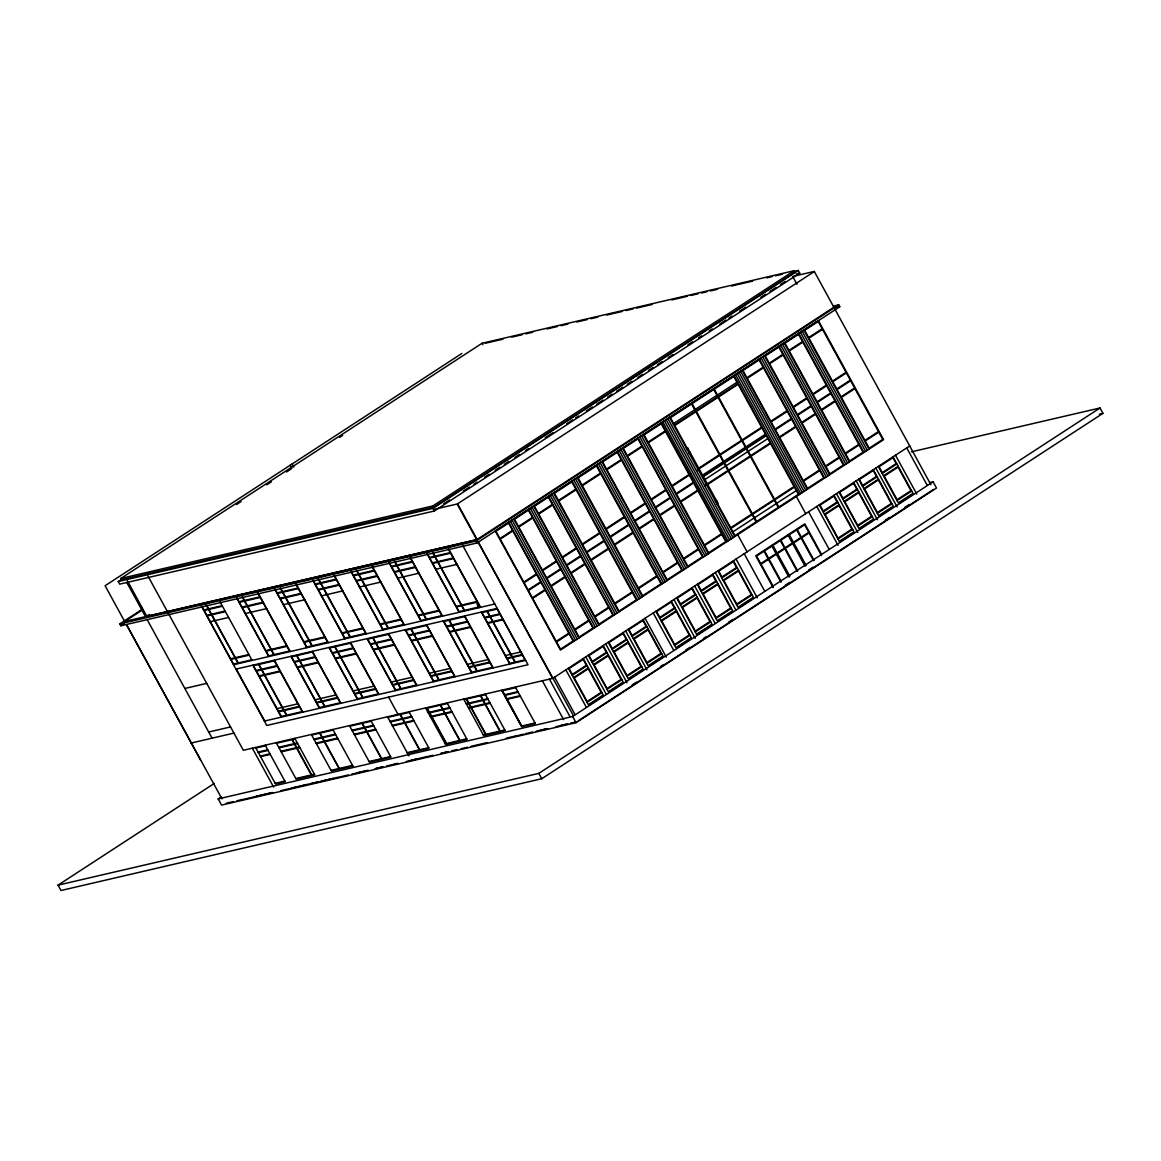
<?xml version="1.0" encoding="UTF-8"?>
<svg xmlns="http://www.w3.org/2000/svg" width="1161" height="1161" viewBox="0 0 1161 1161"><rect width="100%" height="100%" fill="white"/><g stroke="black" fill="none" stroke-linecap="round" stroke-linejoin="round"><path stroke-width="1.5" d="M461.846 353.466L105.1 585.739L124.662 621.469L142.861 609.627M120.817 578.468L482.062 343.264L794.197 270.702L794.98 272.124L433.721 507.328L121.6 579.89L120.817 578.468L432.937 505.906L794.197 270.702M791.265 272.138L798.304 270.498L799.74 273.125L434.403 510.985L119.699 584.143L118.262 581.53L122.819 578.57M236.51 504.542L241.053 501.581M266.827 484.805L271.369 481.844M286.535 471.976L291.077 469.015M339.592 437.421L342.626 435.448M833.438 306.069L838.735 304.835L839.78 306.751L476.895 543.014L120.86 625.779L119.83 623.878L141.076 610.033M120.86 625.779L123.908 623.805M146.257 616.447L149.29 614.474M118.262 581.53L432.966 508.358L798.304 270.498M443.589 503.874L449.655 499.912M463.326 491.03L469.392 487.069M473.949 484.108L476.982 482.134M484.572 477.186L489.129 474.225M495.196 470.263L499.752 467.302M504.309 464.342L508.866 461.367M514.933 457.419L519.489 454.459M525.556 450.497L528.603 448.523M545.293 437.653L552.883 432.705M566.553 423.809L572.62 419.861M575.653 417.887L578.7 415.899M586.29 410.965L592.357 407.018M596.914 404.043L602.98 400.095M607.537 397.12L612.094 394.16M616.651 391.199L622.717 387.237M627.274 384.276L631.831 381.316M637.897 377.354L642.454 374.393M648.52 370.446L653.077 367.471M657.634 364.51L662.191 361.55M668.257 357.588L672.814 354.627M687.994 344.744L692.551 341.769M698.617 337.822L701.665 335.848M709.255 330.9L712.288 328.926M719.878 323.992L725.944 320.03M728.992 318.056L732.025 316.082M739.615 311.133L745.681 307.186M760.861 297.303L765.418 294.328M769.975 291.367L776.041 287.42M780.598 284.445L785.155 281.484M833.903 307.244L476.982 539.56L124.822 621.425M119.83 623.878L475.85 541.113L838.735 304.835M673.09 423.823L737.496 381.896M686.543 448.378L687.53 447.725L717.875 503.134L716.874 503.787M686.891 449.017L687.878 448.364M687.036 449.278L688.038 448.639M687.196 449.583L688.197 448.93M688.328 449.176L687.327 449.829L688.342 449.205M688.923 452.746L689.924 452.093M689.257 453.341L690.258 452.688M689.445 453.704L690.447 453.051M911.574 451.803L1100.018 407.99L1102.95 413.345L541.752 778.726L60.982 890.502L58.05 885.146L214.277 783.428M698.748 468.202L719.385 454.764L695.86 411.792L674.73 425.55L687.544 448.944M761.543 427.321L742.068 439.99L718.543 397.018L738.106 384.291L794.066 486.503L774.518 499.245L750.978 456.273L770.454 443.589M699.067 468.797L719.718 455.359L723.68 462.6L703.044 476.039M761.877 427.916L742.401 440.585L746.363 447.841L765.839 435.157M690.04 475.023L691.375 474.152M696.498 470.829L698.211 469.697M702.55 475.154L765.346 434.258M703.363 476.634L724.014 463.195L727.976 470.437L707.325 483.89M766.173 435.752L746.697 448.436L750.659 455.678L770.135 442.994M704.945 479.522L767.755 438.64M929.569 482.657L933.096 481.83L936.492 488.026L576.059 722.693L221.577 805.11L218.181 798.913L221.214 796.939M698.225 489.971L699.561 489.1M704.669 485.777L706.396 484.645M707.659 484.485L728.295 471.032L751.82 514.004L730.69 527.762L717.266 503.235M715.408 501.117L716.41 500.464M715.51 501.305L716.511 500.652M715.873 501.973L716.845 501.262M716.018 502.205L717.005 501.567M716.758 503.569L717.759 502.916M732.402 532.159L796.809 490.232M553.057 678.184L909.803 445.911M572.242 675.267L587.103 665.587M592.168 662.292L607.043 652.613M612.108 649.318L626.969 639.638M632.034 636.344L646.909 626.664M659.738 618.305L675.165 608.248M680.433 604.823L695.874 594.78M701.128 591.355L716.569 581.298M721.837 577.873L737.264 567.816M823.149 511.899L837.836 502.35M842.828 499.085L857.515 489.536M862.507 486.285L877.194 476.721M882.186 473.47L896.858 463.907M573.519 677.632L588.395 667.952M593.46 664.643L608.32 654.964M613.385 651.669L628.261 641.989M633.325 638.695L648.186 629.015M661.015 620.656L676.457 610.613M681.725 607.188L697.166 597.131M702.42 593.706L717.861 583.649M723.114 580.224L738.556 570.182M824.441 514.25L839.127 504.701M844.12 501.45L858.792 491.887M863.799 488.636L878.471 479.072M883.477 475.821L898.15 466.272M587.06 702.347L601.92 692.667M606.985 689.358L621.861 679.678M626.925 676.384L641.786 666.704M646.851 663.41L661.726 653.73M674.556 645.371L689.997 635.328M695.25 631.903L710.692 621.846M715.96 618.421L731.386 608.364M736.654 604.939L752.096 594.896M837.981 538.98L852.653 529.416M857.66 526.165L872.332 516.601M877.339 513.351L892.011 503.801M897.003 500.536L911.69 490.987M589.062 705.032L603.139 695.86M609.003 692.058L623.08 682.886M628.928 679.069L643.005 669.912M648.868 666.095L662.946 656.923M676.573 648.056L691.201 638.535M697.268 634.574L711.896 625.053M717.977 621.091L732.591 611.571M738.672 607.624L753.3 598.104M839.983 541.665L853.872 532.609M859.648 528.85L873.551 519.809M879.327 516.035L893.23 506.994M899.006 503.235L912.909 494.18M218.181 798.913L572.663 716.497L933.096 481.83M632.15 684.961L636.373 682.204M660.536 666.487L663.352 664.643M685.643 650.131L690.026 647.272M703.421 638.55L706.338 636.649M728.498 622.223L732.896 619.364M785.315 585.231L789.756 582.329M808.622 570.051L813.063 567.163M885.335 520.113L889.5 517.4M905.014 507.299L909.179 504.585M578.265 720.778L933.488 489.492M58.05 885.146L538.82 773.371L1100.018 407.99M485.356 343.25L502.945 339.172M511.725 337.125L522.276 334.673M525.802 333.86L532.826 332.22M546.889 328.955L557.44 326.502M560.952 325.675L567.99 324.05M576.785 322.003L587.335 319.551M590.847 318.724L597.886 317.098M606.666 315.052L622.499 311.38M626.011 310.553L633.035 308.928M636.562 308.1L652.38 304.429M671.726 299.93L687.544 296.244M691.056 295.431L698.095 293.791M701.607 292.978L706.875 291.759M710.401 290.932L717.425 289.307M731.503 286.027L752.589 281.122M766.652 277.856L771.934 276.637M775.446 275.81L782.485 274.185M796.228 273.938L799.74 273.125M793.268 276.318L814.427 271.398M836.254 307.563L839.78 306.751M434.33 509.316L457.173 504.005L476.736 539.72L145.56 616.723L126.854 582.546M202.304 604.199L209.053 602.632M252.314 592.574L255.623 591.805M267.219 589.106L273.851 587.568M282.123 585.637L293.704 582.953M301.991 581.022L308.623 579.484M316.895 577.554L328.476 574.869M333.425 573.708L348.358 570.24M351.667 569.47L363.233 566.786M366.542 566.017L369.851 565.247M371.505 564.856L398.005 558.702M401.314 557.933L409.586 556.003M411.241 555.626L424.505 552.534M426.16 552.157L453.966 545.685M221.94 605.694L208.559 608.814L206.6 605.215M222.273 606.289L208.893 609.409L211.505 614.198L224.9 611.078M225.219 611.673L211.839 614.793L235.32 657.677L248.701 654.572M1099.423 414.172L1102.95 413.345M210.01 621.774L228.601 617.449M245.189 613.603L266.682 608.596M283.269 604.75L304.762 599.744M321.35 595.898L342.843 590.891M359.417 587.045L380.924 582.038M397.497 578.193L418.99 573.186M435.578 569.34L457.071 564.333M249.034 655.167L235.639 658.272L238.208 662.975L251.603 659.854M478.521 603.517L476.852 603.894L478.927 607.682M233.535 664.731L494.775 603.996M235.93 669.113L497.169 608.379M184.846 688.473L206.716 683.379M276.695 708.718L298.188 703.726M314.776 699.865L336.269 694.873M352.857 691.013L374.35 686.02M390.923 682.16L412.431 677.168M429.004 673.307L450.497 668.315M467.085 664.455L488.578 659.463M505.166 655.602L521.013 651.916M208.69 732.01L230.56 726.931M264.389 721.083L525.628 660.348M191.072 743.069L233.927 733.099M255.884 748.047L265.535 745.797M276.521 743.243L292.006 739.644L294.212 743.664L278.727 747.263M295.112 738.918L292.325 739.572L294.531 743.591L297.318 742.953M311.685 735.073L319.681 733.215L321.873 737.235L313.891 739.093M333.076 730.095L320.001 733.142L322.207 737.162L335.282 734.115M349.766 726.22L362.043 723.361L364.249 727.381L351.972 730.24M371.259 721.213L362.363 723.288L364.569 727.308L373.465 725.248M387.847 717.367L400.081 714.523L402.286 718.543L390.052 721.387M409.34 712.375L400.414 714.45L402.606 718.47L411.545 716.395M425.927 708.515L426.885 708.283L429.091 712.317L428.119 712.535M447.42 703.522L440.614 705.104L442.82 709.124L449.626 707.542M464.008 699.662L466.301 699.125L468.507 703.145L466.2 703.682M485.501 694.67L480.814 695.758L483.02 699.778L487.693 698.69M502.074 690.81L504.353 694.815M515.673 687.646L502.466 690.722L504.672 694.742L517.879 691.666M258.09 752.067L267.727 749.817M258.41 752.662L268.06 750.412M279.046 747.858L294.531 744.259L296.403 747.669L280.918 751.269M297.637 743.548L294.85 744.186L296.723 747.597L299.494 746.944M314.225 739.688L322.207 737.83L324.064 741.24L316.082 743.084M335.602 734.71L322.526 737.757L324.383 741.153L337.474 738.12M352.291 730.835L364.569 727.976L366.441 731.386L354.163 734.231M373.798 725.843L364.888 727.903L366.76 731.314L375.656 729.239M390.372 721.982L402.62 719.138L404.478 722.534L392.244 725.378M411.865 716.99L402.94 719.065L404.797 722.461L413.737 720.386M428.453 713.13L429.425 712.912L431.282 716.308L430.31 716.526M449.946 708.137L443.139 709.719L444.997 713.115L451.818 711.533M466.533 704.277L468.826 703.74L470.698 707.151L468.391 707.688M488.026 699.285L483.339 700.373L485.211 703.769L489.884 702.681M504.6 695.424L506.53 698.806M518.198 692.261L504.991 695.337L506.864 698.733L520.07 695.671M260.282 756.058L269.918 753.823M260.601 756.653L270.252 754.418M281.238 751.864L296.723 748.264L311.337 774.953L295.852 778.552M299.828 747.539L297.042 748.192L311.656 774.866L314.442 774.227M316.402 743.679L324.398 741.835L338.997 768.509L331.016 770.367M337.793 738.715L324.717 741.748L339.331 768.437L352.407 765.404M354.482 734.84L366.76 731.981L381.374 758.67L369.096 761.514M375.975 729.834L367.079 731.909L381.693 758.583L390.589 756.522M392.563 725.988L404.797 723.129L419.411 749.817L407.177 752.662M414.056 720.981L405.131 723.056L419.731 749.745L428.67 747.669M430.644 717.135L431.602 716.903L446.216 743.591L445.243 743.809M452.137 712.128L445.331 713.71L459.945 740.399L466.751 738.817M468.725 708.283L471.018 707.746L485.632 734.42L483.324 734.957M490.218 703.276L485.53 704.364L500.144 731.053L504.817 729.964M506.791 699.43L521.405 726.104M520.389 696.266L507.183 699.328L521.797 726.017L535.003 722.94M275.215 783.341L284.851 781.106M311.656 775.548L296.171 779.147L276.187 742.648M311.975 775.461L314.762 774.822L294.778 738.323M339.331 769.104L331.349 770.962L311.366 734.478M339.651 769.032L352.726 765.999M381.693 759.265L369.416 762.109L349.446 725.625M382.013 759.178L390.923 757.117L370.939 720.618M407.496 753.257L419.745 750.412M420.064 750.34L428.99 748.264L409.02 711.766M446.535 744.186L445.577 744.404L425.594 707.92M446.869 744.114L459.945 741.066M460.264 740.994L467.07 739.412L447.101 702.913M485.951 735.015L483.658 735.552L463.674 699.067M486.27 734.942L500.144 731.72M500.464 731.648L505.151 730.559L485.167 694.06M521.724 726.699L501.755 690.215M522.116 726.612L535.323 723.55L515.353 687.051M226.337 803.223L233.376 801.598M236.902 800.771L242.185 799.537M256.276 796.272L272.124 792.586M291.484 788.087L307.331 784.401M310.858 783.573L317.896 781.948M321.423 781.121L337.27 777.435M356.63 772.936L367.195 770.483M376.004 768.437L383.043 766.797L374.945 768.785M386.569 765.97L397.135 763.517M411.226 760.252L427.074 756.566M441.151 753.286L448.204 751.646M451.716 750.833L456.999 749.6M471.09 746.32L486.938 742.648M506.312 738.135L516.877 735.682M525.672 733.636L532.725 731.996M536.237 731.183L546.802 728.731M560.894 725.451L567.932 723.811M571.459 722.998L576.741 721.765M241.604 799.784L272.733 792.557M281.006 790.626L289.045 788.754M290.613 788.392L298.464 786.563M300.031 786.2L318.622 781.875M320.291 781.498L333.555 778.407M336.864 777.638L348.431 774.953M351.739 774.184L368.313 770.323M394.784 764.17L398.092 763.401M406.394 761.471L417.975 758.786M426.247 756.856L432.864 755.318M441.151 753.387L447.783 751.849M461.019 748.772L467.636 747.234M515.644 736.074L523.93 734.144M540.881 730.211L547.629 728.644M556.075 726.67L566.191 724.319M570.443 723.332L573.273 722.679M930.89 484.732L814.34 271.529L457.594 503.801L477.142 539.517M906.741 447.899L927.175 485.225M895.494 455.228L916.784 494.107M892.998 456.853L912.981 493.338L898.295 502.887L878.326 466.403M792.745 276.536L796.997 284.314M803.818 330.058L869.023 449.147M802.106 331.175L867.311 450.265M875.815 468.028L897.105 506.922M800.393 332.293L865.598 451.382M798.71 333.381L863.915 452.471M873.319 469.668L893.302 506.152L878.616 515.702L858.647 479.217M784.139 342.872L849.344 461.962M782.427 343.99L847.632 463.079M856.15 480.843L877.426 519.736M780.729 345.107L845.919 464.197M779.031 346.196L844.236 465.285M853.64 482.468L873.623 518.967L858.937 528.516L838.968 492.032M764.475 355.687L829.665 474.776M762.762 356.804L827.953 475.894M836.471 493.657L857.761 532.536M761.05 357.907L826.24 476.997M759.352 359.01L824.557 478.1M833.961 495.283L853.945 531.767L839.272 541.331L819.289 504.846M742.184 370.199L807.374 489.289M816.793 506.472L838.082 545.351M740.602 371.23L805.792 490.319M738.889 372.347L804.08 491.422M737.177 373.45L802.367 492.54M735.479 374.553L800.684 493.643M733.999 375.525L799.203 494.601M808.607 511.798L829.041 549.124M796.33 496.473L805.734 513.67M821.306 553.986L804.805 523.843L755.738 555.8L773.11 587.524M821.48 555.553L809.086 532.928L801.685 537.761L814.064 560.371M813.556 560.705L801.163 538.08L793.761 542.913L806.14 565.538M788.45 534.495L804.965 564.638M805.124 566.191L792.731 543.58L785.329 548.398L797.709 571.023M797.201 571.357L784.807 548.732L777.406 553.565L789.785 576.175M772.094 545.148L789.465 576.872M788.769 576.843L776.375 554.232L768.974 559.051L781.353 581.676M780.845 582.009L768.451 559.384L761.05 564.202L773.429 586.827M737.699 534.655L747.103 551.838M716.352 501.581L716.918 502.611M669.607 417.452L734.797 536.542M744.216 553.724L764.649 591.051M667.88 418.57L733.084 537.659M666.167 419.687L731.372 538.777M664.455 420.804L729.659 539.894M662.771 421.893L727.976 540.982M661.422 422.778L726.626 541.868M736.03 559.051L757.32 597.93M733.404 560.763L753.387 597.247L737.946 607.305L717.962 570.806M643.209 434.635L708.413 553.724M641.496 435.752L706.701 554.842M715.336 572.518L735.769 609.859M639.784 436.87L704.988 555.959M638.1 437.958L703.29 557.048M712.709 574.231L732.678 610.73L717.237 620.772L697.268 584.288M622.514 448.117L687.704 567.207M620.801 449.22L685.991 568.309M694.641 586L715.074 623.326M619.089 450.337L684.279 569.427M617.391 451.44L682.595 570.53M692 587.713L711.983 624.197L696.542 634.254L676.573 597.77M601.804 461.585L667.009 580.674M600.092 462.702L665.297 581.792M673.931 599.482L695.221 638.361M598.379 463.82L663.584 582.909M596.696 464.922L661.901 583.998M671.305 601.195L691.288 637.679L675.847 647.736L655.863 611.237M653.237 612.95L673.67 650.276M577.148 477.635L642.352 596.725M575.435 478.753L640.64 597.842M573.737 479.87L638.927 598.96M572.039 480.973L637.244 600.063M645.052 618.276L666.341 657.17M643.034 619.597L663.018 656.081L648.143 665.761L628.174 629.277M482.062 343.264L482.845 344.701M553.608 492.975L618.798 612.065M551.896 494.093L617.086 613.168M625.634 630.931L646.924 669.81M550.183 495.196L615.388 614.285M548.5 496.298L613.69 615.388M623.109 632.571L643.078 669.055L628.217 678.735L608.233 642.251M533.668 505.949L598.873 625.039M531.956 507.067L597.16 626.156M605.708 643.905L626.998 682.784M530.243 508.184L595.448 627.274M528.56 509.273L593.764 628.362M603.169 645.545L623.152 682.044L608.277 691.724L588.308 655.225M513.742 518.923L578.933 638.013M512.03 520.041L577.22 639.13M585.768 656.879L606.202 694.205M510.318 521.158L575.508 640.248M508.634 522.261L573.824 641.336M583.243 658.534L603.212 695.018L588.351 704.698L568.368 668.214M565.842 669.853L586.276 707.18M554.595 677.182L575.029 714.508M477.853 541.142L573.273 715.423M477.592 541.302L552.636 678.387L243.346 750.296L147.868 575.9M572.663 716.497L576.059 722.693M475.85 541.113L476.895 543.014M549.429 679.127L569.862 716.453M542.361 680.767L563.636 719.66M462.717 545.438L528.023 664.731L266.783 725.465L201.477 606.173M432.937 505.906L433.721 507.328M432.966 508.358L434.403 510.985M448.523 548.732L480.581 607.29M448.32 549.022L450.294 552.607L434.882 556.192L432.908 552.607M481.322 612.065L509.781 664.034M432.589 552.68L434.562 556.264L429.439 557.454L427.466 553.87M464.734 615.91L493.193 667.894M427.03 553.739L459.088 612.297M538.82 773.371L541.752 778.726M410.457 557.585L442.515 616.143M410.239 557.875L412.213 561.46L396.801 565.044L394.842 561.46M443.241 620.917L471.7 672.887M394.508 561.532L396.481 565.117L391.359 566.307L389.385 562.722M426.653 624.763L455.112 676.747M388.95 562.592L421.008 621.15M372.376 566.437L404.434 624.995M372.173 566.728L374.132 570.312L358.72 573.897L356.761 570.312M405.16 629.77L433.619 681.739M356.442 570.385L358.401 573.969L353.278 575.159L351.319 571.575M388.587 633.616L417.046 685.6M292.166 463.95L293.864 467.056M350.883 571.444L382.941 630.002M290.119 465.285L291.817 468.391M334.295 575.29L366.354 633.848M334.092 575.58L336.051 579.165L320.639 582.749L318.68 579.165M367.079 638.623L395.538 690.592M388.587 697.151L397.991 714.334M318.361 579.237L320.32 582.822L315.197 584.012L313.238 580.427M350.506 642.468L378.965 694.452M312.802 580.297L344.861 638.855M387.527 716.772L408.919 755.84M296.215 584.143L328.273 642.701M296.011 584.433L297.985 588.017L282.573 591.602L280.599 588.017M329.013 647.475L357.472 699.444M280.28 588.09L282.254 591.675L277.131 592.865L275.157 589.28M312.425 651.321L340.884 703.305M274.722 589.149L306.78 647.707M258.148 592.995L290.206 651.553M332.859 729.471L353.292 766.811M257.931 593.286L259.904 596.87L244.492 600.455L242.518 596.87M290.932 656.328L319.391 708.297M242.199 596.943L244.173 600.527L239.05 601.717L237.076 598.133M274.344 660.174L302.803 712.157M236.641 598.002L268.699 656.56M220.068 601.848L252.126 660.406M252.851 665.18L281.31 717.15M206.324 605.287L208.283 608.872L203.828 609.902L201.869 606.318M236.278 669.026L264.723 721.01M265.201 745.202L285.185 781.701L275.534 783.936L255.565 747.452M252.343 748.192L273.633 787.085M127.289 580.689L146.852 616.418M127.55 582.271L135.198 596.261M136.896 599.366L144.544 613.342M147.273 619.829L212.071 738.193M126.549 624.603L221.969 798.884M126.389 624.618L200.577 760.121M818.389 320.581L495.254 530.969L560.444 650.058L883.594 439.671L818.389 320.581M508.562 523.103L495.965 531.303L499.941 538.544L512.523 530.359L508.562 523.103M528.444 510.158L514.512 519.243L518.474 526.484L532.42 517.4L528.444 510.158M548.384 497.184L534.437 506.254L538.399 513.496L552.346 504.425L548.384 497.184M571.822 481.917L554.479 493.207L558.441 500.449L575.783 489.158L571.822 481.917M596.449 465.895L578.062 477.853L582.024 485.109L600.411 473.137L596.449 465.895M617.26 452.34L602.603 461.889L606.564 469.131L621.222 459.582L617.26 452.34M637.955 438.858L623.297 448.407L627.259 455.649L641.931 446.1L637.955 438.858M661.219 423.721L644.079 434.882L648.041 442.123L665.18 430.963L661.219 423.721M691.579 403.955L670.434 417.713L674.41 424.955L695.541 411.197L691.579 403.955M713.739 389.515L692.087 403.622L696.049 410.863L717.716 396.757L713.739 389.515M733.825 376.454L714.262 389.182L718.224 396.423L737.786 383.696L733.825 376.454M759.178 359.939L742.967 370.49L746.929 377.746L763.14 367.181L759.178 359.939M778.857 347.124L765.302 355.948L769.279 363.19L782.819 354.366L778.857 347.124M798.521 334.31L784.981 343.134L788.943 350.375L802.498 341.566L798.521 334.31M818.2 321.51L804.66 330.319L808.622 337.561L822.177 328.752L818.2 321.51M512.857 530.954L500.26 539.139L523.785 582.111L536.382 573.926L512.857 530.954M532.739 517.995L518.793 527.079L542.318 570.051L556.264 560.966L532.739 517.995M552.68 505.02L538.733 514.105L562.258 557.077L576.204 547.992L552.68 505.02M576.117 489.753L558.775 501.044L582.3 544.016L599.642 532.725L576.117 489.753M600.73 473.732L582.358 485.704L605.882 528.676L624.255 516.703L600.73 473.732M621.556 460.177L606.884 469.726L630.408 512.698L645.081 503.148L621.556 460.177M642.251 446.695L627.593 456.244L651.118 499.215L665.775 489.666L642.251 446.695M665.5 431.558L648.36 442.718L671.885 485.69L689.024 474.53L665.5 431.558M718.035 397.352L696.382 411.458L719.907 454.43L741.56 440.324L718.035 397.352M763.459 367.776L747.249 378.341L770.773 421.312L786.984 410.747L763.459 367.776M783.138 354.961L769.598 363.785L793.123 406.756L806.663 397.933L783.138 354.961M802.817 342.161L789.277 350.97L812.802 393.942L826.342 385.133L802.817 342.161M822.496 329.347L808.956 338.156L832.481 381.127L846.021 372.318L822.496 329.347M536.701 574.521L524.119 582.706L528.081 589.962L540.663 581.763L536.701 574.521M556.598 561.561L542.651 570.646L546.613 577.888L560.56 568.803L556.598 561.561M576.524 548.587L562.577 557.672L566.553 564.914L580.485 555.829L576.524 548.587M599.961 533.32L582.619 544.611L586.595 551.867L603.938 540.576L599.961 533.32M624.589 517.298L606.202 529.271L610.164 536.513L628.551 524.54L624.589 517.298M645.4 503.743L630.742 513.293L634.704 520.534L649.376 510.985L645.4 503.743M666.109 490.261L651.437 499.81L655.414 507.052L670.071 497.503L666.109 490.261M689.358 475.125L672.219 486.285L676.181 493.527L693.32 482.366L689.358 475.125M741.894 440.919L720.226 455.025L724.188 462.267L745.855 448.161L741.894 440.919M787.318 411.342L771.107 421.907L775.069 429.149L791.28 418.584L787.318 411.342M806.997 398.528L793.456 407.351L797.418 414.593L810.958 405.784L806.997 398.528M826.676 385.728L813.121 394.537L817.097 401.779L830.637 392.969L826.676 385.728M846.354 372.913L832.8 381.722L836.776 388.979L850.316 380.155L846.354 372.913M540.997 582.358L528.4 590.557L532.377 597.799L544.959 589.599L540.997 582.358M560.879 569.398L546.947 578.483L550.909 585.725L564.856 576.654L560.879 569.398M580.819 556.424L566.873 565.509L570.835 572.75L584.781 563.665L580.819 556.424M604.257 541.171L586.915 552.462L590.876 559.704L608.219 548.413L604.257 541.171M628.885 525.135L610.497 537.108L614.459 544.349L632.847 532.377L628.885 525.135M649.696 511.58L635.038 521.129L639 528.371L653.658 518.822L649.696 511.58M670.39 498.098L655.733 507.647L659.695 514.904L674.367 505.354L670.39 498.098M693.654 482.961L676.515 494.122L680.477 501.363L697.616 490.203L693.654 482.961M746.189 448.756L724.522 462.862L728.484 470.118L750.151 456.012L746.189 448.756M791.613 419.179L775.403 429.744L779.365 436.986L795.575 426.435L791.613 419.179M811.292 406.379L797.738 415.188L801.714 422.444L815.254 413.621L811.292 406.379M830.971 393.564L817.417 402.388L821.393 409.63L834.933 400.806L830.971 393.564M850.636 380.75L837.096 389.574L841.057 396.815L854.612 387.992L850.636 380.75M545.293 590.194L532.696 598.394L556.221 641.365L568.817 633.166L545.293 590.194M565.175 577.249L551.228 586.32L574.768 629.291L588.7 620.221L565.175 577.249M585.115 564.261L571.168 573.345L594.693 616.317L608.64 607.232L585.115 564.261M608.553 549.008L591.21 560.299L614.735 603.27L632.077 591.979L608.553 549.008M633.166 532.972L614.793 544.944L638.318 587.916L656.705 575.943L633.166 532.972M653.991 519.417L639.319 528.966L662.844 571.938L677.516 562.388L653.991 519.417M674.686 505.949L660.029 515.499L683.553 558.47L698.211 548.921L674.686 505.949M697.935 490.813L680.796 501.958L704.335 544.93L721.46 533.784L697.935 490.813M750.47 456.607L728.818 470.713L752.343 513.684L773.995 499.578L750.47 456.607M795.895 427.03L779.684 437.581L803.209 480.552L819.434 470.002L795.895 427.03M815.573 414.216L802.033 423.039L825.558 466.011L839.098 457.187L815.573 414.216M835.252 401.401L821.712 410.225L845.237 453.196L858.777 444.373L835.252 401.401M854.931 388.587L841.391 397.41L864.916 440.382L878.456 431.558L854.931 388.587M569.137 633.761L556.554 641.96L560.516 649.202L573.099 641.003L569.137 633.761M589.033 620.816L575.087 629.886L579.049 637.128L592.995 628.057L589.033 620.816M608.959 607.827L595.012 616.912L598.989 624.154L612.935 615.083L608.959 607.827M632.397 592.574L615.054 603.865L619.031 611.107L636.373 599.816L632.397 592.574M657.024 576.538L638.637 588.511L642.613 595.753L660.986 583.78L657.024 576.538M677.835 562.983L663.178 572.533L667.14 579.774L681.812 570.24L677.835 562.983M698.545 549.516L683.873 559.065L687.849 566.307L702.507 556.758L698.545 549.516M721.794 534.379L704.654 545.525L708.616 552.781L725.756 541.621L721.794 534.379M752.154 514.599L731.024 528.357L734.986 535.613L756.116 521.855L752.154 514.599M774.329 500.173L752.662 514.279L756.624 521.521L778.291 507.415L774.329 500.173M794.4 487.098L774.837 499.84L778.799 507.081L798.362 494.339L794.4 487.098M819.753 470.597L803.543 481.147L807.505 488.389L823.715 477.839L819.753 470.597M839.432 457.782L825.892 466.606L829.854 473.848L843.394 465.024L839.432 457.782M859.111 444.968L845.571 453.791L849.533 461.033L863.073 452.209L859.111 444.968M878.79 432.153L865.235 440.977L869.212 448.219L882.752 439.409L878.79 432.153M583.17 659.375L569.093 668.547L572.315 674.425L586.392 665.253L583.17 659.375M603.096 646.401L589.019 655.559L592.241 661.451L606.318 652.279L603.096 646.401M623.036 633.413L608.959 642.584L612.181 648.477L626.258 639.305L623.036 633.413M642.962 620.438L628.885 629.61L632.106 635.488L646.184 626.33L642.962 620.438M671.218 602.051L656.604 611.571L659.825 617.449L674.439 607.929L671.218 602.051M691.912 588.569L677.298 598.089L680.52 603.967L695.134 594.447L691.912 588.569M712.622 575.087L697.993 584.607L701.215 590.499L715.844 580.979L712.622 575.087M733.317 561.619L718.703 571.139L721.924 577.017L736.538 567.497L733.317 561.619M833.903 496.124L820 505.18L823.222 511.058L837.125 502.016L833.903 496.124M853.582 483.31L839.679 492.366L842.901 498.243L856.803 489.202L853.582 483.31M873.261 470.51L859.358 479.551L862.579 485.443L876.482 476.387L873.261 470.51M892.925 457.695L879.037 466.737L882.258 472.629L896.147 463.573L892.925 457.695M763.996 551.228L756.58 556.061L760.716 563.607L768.132 558.789L763.996 551.228M771.92 546.076L764.504 550.894L768.64 558.456L776.056 553.637L771.92 546.076M780.352 540.576L772.936 545.409L777.072 552.97L784.488 548.137L780.352 540.576M788.275 535.424L780.86 540.242L784.996 547.803L792.412 542.985L788.275 535.424M796.707 529.938L789.291 534.757L793.427 542.318L800.843 537.485L796.707 529.938M804.631 524.772L797.215 529.605L801.351 537.166L808.767 532.333L804.631 524.772M588.322 668.794L574.245 677.951L587.132 701.491L601.209 692.333L588.322 668.794M608.248 655.82L594.171 664.977L607.058 688.517L621.135 679.359L608.248 655.82M628.188 642.831L614.111 652.003L626.998 675.542L641.075 666.37L628.188 642.831M648.114 629.857L634.037 639.029L646.924 662.568L661.001 653.396L648.114 629.857M676.37 611.455L661.755 620.975L674.643 644.515L689.257 634.994L676.37 611.455M697.079 597.988L682.45 607.508L695.337 631.047L709.966 621.527L697.079 597.988M717.774 584.505L703.145 594.026L716.047 617.565L730.661 608.045L717.774 584.505M738.469 571.023L723.854 580.544L736.742 604.083L751.356 594.577L738.469 571.023M839.055 505.543L825.152 514.599L838.039 538.138L851.942 529.082L839.055 505.543M858.734 492.728L844.831 501.784L857.718 525.323L871.621 516.268L858.734 492.728M878.413 479.914L864.51 488.97L877.397 512.509L891.3 503.468L878.413 479.914M898.092 467.114L884.189 476.155L897.076 499.694L910.979 490.653L898.092 467.114M208.603 609.467L204.162 610.497L206.789 615.286L211.229 614.256L208.603 609.467M244.492 601.122L239.369 602.312L241.996 607.101L247.119 605.911L244.492 601.122M260.224 597.465L244.811 601.05L247.438 605.839L262.85 602.254L260.224 597.465M282.573 592.27L277.45 593.46L280.077 598.249L285.2 597.059L282.573 592.27M298.304 588.612L282.892 592.197L285.519 596.986L300.931 593.402L298.304 588.612M320.654 583.417L315.531 584.607L318.143 589.396L323.266 588.206L320.654 583.417M336.385 579.76L320.973 583.344L323.6 588.134L338.997 584.549L336.385 579.76M358.734 574.564L353.612 575.754L356.224 580.544L361.347 579.354L358.734 574.564M374.466 570.907L359.054 574.492L361.666 579.281L377.078 575.696L374.466 570.907M396.801 565.712L391.678 566.902L394.305 571.691L399.428 570.501L396.801 565.712M412.532 562.055L397.12 565.639L399.747 570.428L415.159 566.844L412.532 562.055M434.882 556.859L429.759 558.049L432.385 562.838L437.508 561.648L434.882 556.859M450.613 553.202L435.201 556.787L437.828 561.576L453.24 557.991L450.613 553.202M211.549 614.851L207.108 615.881L230.589 658.78L235.044 657.75L211.549 614.851M247.438 606.506L242.315 607.696L265.811 650.595L270.934 649.405L247.438 606.506M263.17 602.849L247.757 606.434L271.253 649.333L286.665 645.748L263.17 602.849M285.519 597.654L280.396 598.844L303.877 641.743L309 640.553L285.519 597.654M301.25 593.997L285.838 597.581L309.319 640.48L324.732 636.896L301.25 593.997M323.6 588.801L318.477 589.991L341.958 632.89L347.081 631.7L323.6 588.801M339.331 585.144L323.919 588.729L347.4 631.628L362.812 628.043L339.331 585.144M361.681 579.949L356.558 581.139L380.039 624.038L385.162 622.847L361.681 579.949M377.412 576.291L362 579.876L385.481 622.775L400.893 619.19L377.412 576.291M399.747 571.096L394.624 572.286L418.12 615.185L423.243 613.995L399.747 571.096M415.478 567.439L400.081 571.023L423.562 613.922L438.974 610.338L415.478 567.439M437.828 562.243L432.705 563.433L456.186 606.332L461.309 605.142L437.828 562.243M453.559 558.586L438.147 562.171L461.643 605.07L477.04 601.485L453.559 558.586M235.364 658.345L230.923 659.375L233.492 664.063L237.932 663.033L235.364 658.345M271.253 650L266.13 651.19L268.699 655.878L273.822 654.688L271.253 650M286.985 646.343L271.572 649.928L274.141 654.615L289.553 651.031L286.985 646.343M309.334 641.148L304.211 642.338L306.78 647.025L311.903 645.835L309.334 641.148M325.065 637.491L309.653 641.075L312.222 645.763L327.634 642.178L325.065 637.491M347.415 632.295L342.292 633.485L344.861 638.173L349.983 636.983L347.415 632.295M363.146 628.638L347.734 632.223L350.303 636.91L365.715 633.325L363.146 628.638M385.481 623.442L380.358 624.633L382.927 629.32L388.05 628.13L385.481 623.442M401.213 619.785L385.8 623.37L388.369 628.057L403.781 624.473L401.213 619.785M423.562 614.59L418.439 615.78L421.008 620.467L426.131 619.277L423.562 614.59M439.293 610.933L423.881 614.517L426.45 619.205L441.862 615.62L439.293 610.933M461.643 605.737L456.52 606.927L459.088 611.615L464.211 610.425L461.643 605.737M477.374 602.08L461.962 605.665L464.531 610.352L479.943 606.768L477.374 602.08M258.627 664.498L253.504 665.688L256.117 670.477L261.24 669.287L258.627 664.498M274.359 660.841L258.947 664.426L261.559 669.215L276.971 665.63L274.359 660.841M296.694 655.646L291.571 656.836L294.197 661.625L299.32 660.435L296.694 655.646M312.425 651.989L297.027 655.573L299.64 660.362L315.052 656.778L312.425 651.989M334.774 646.793L329.651 647.983L332.278 652.772L337.401 651.582L334.774 646.793M350.506 643.136L335.094 646.721L337.72 651.51L353.133 647.925L350.506 643.136M372.855 637.94L367.732 639.13L370.359 643.92L375.482 642.73L372.855 637.94M388.587 634.283L373.174 637.868L375.801 642.657L391.213 639.072L388.587 634.283M410.936 629.088L405.813 630.292L408.425 635.067L413.548 633.877L410.936 629.088M426.667 625.431L411.255 629.015L413.867 633.804L429.28 630.22L426.667 625.431M449.002 620.235L443.894 621.44L446.506 626.214L451.629 625.024L449.002 620.235M464.734 616.578L449.336 620.163L451.948 624.952L467.361 621.367L464.734 616.578M487.083 611.383L481.96 612.587L484.587 617.362L489.71 616.172L487.083 611.383M497.184 609.046L487.402 611.31L490.029 616.099L499.796 613.835L497.184 609.046M261.573 669.882L256.45 671.073L259.063 675.862L264.186 674.672L261.573 669.882M277.305 666.225L261.893 669.81L264.505 674.599L279.917 671.014L277.305 666.225M299.64 661.03L294.531 662.22L297.143 667.009L302.266 665.819L299.64 661.03M315.371 657.373L299.973 660.957L302.586 665.746L317.998 662.162L315.371 657.373M337.72 652.177L332.597 653.367L335.224 658.156L340.347 656.966L337.72 652.177M353.452 648.52L338.04 652.105L340.666 656.894L356.079 653.309L353.452 648.52M375.801 643.325L370.678 644.515L373.305 649.304L378.428 648.114L375.801 643.325M391.533 639.667L376.12 643.252L378.747 648.041L394.16 644.457L391.533 639.667M413.882 634.472L408.759 635.662L411.371 640.451L416.494 639.261L413.882 634.472M429.614 630.815L414.201 634.399L416.814 639.189L432.226 635.604L429.614 630.815M451.948 625.619L446.84 626.809L449.452 631.599L454.575 630.408L451.948 625.619M467.694 621.962L452.282 625.547L454.894 630.336L470.307 626.751L467.694 621.962M490.029 616.767L484.906 617.957L487.533 622.746L492.656 621.556L490.029 616.767M500.13 614.43L490.348 616.694L492.975 621.483L502.742 619.219L500.13 614.43M264.519 675.267L259.396 676.457L278.408 711.2L283.531 710.01L264.519 675.267M280.251 671.609L264.839 675.194L283.85 709.937L299.262 706.352L280.251 671.609M302.586 666.414L297.477 667.604L316.489 702.347L321.612 701.157L302.586 666.414M318.332 662.757L302.919 666.341L321.931 701.084L337.343 697.5L318.332 662.757M340.666 657.561L335.544 658.751L354.569 693.494L359.692 692.304L340.666 657.561M356.398 653.904L340.986 657.489L360.012 692.232L375.424 688.647L356.398 653.904M378.747 648.709L373.624 649.899L392.636 684.642L397.759 683.452L378.747 648.709M394.479 645.052L379.066 648.636L398.092 683.379L413.49 679.795L394.479 645.052M416.828 639.856L411.705 641.046L430.716 675.789L435.839 674.599L416.828 639.856M432.56 636.199L417.147 639.784L436.159 674.526L451.571 670.942L432.56 636.199M454.909 631.004L449.786 632.194L468.797 666.936L473.92 665.746L454.909 631.004M470.64 627.346L455.228 630.931L474.239 665.674L489.652 662.089L470.64 627.346M492.975 622.151L487.852 623.341L506.878 658.084L512.001 656.894L492.975 622.151M503.076 619.814L493.294 622.078L512.32 656.821L522.087 654.543L503.076 619.814M283.864 710.605L278.742 711.795L281.31 716.482L286.433 715.292L283.864 710.605M299.596 706.947L284.184 710.532L286.752 715.22L302.165 711.635L299.596 706.947M321.931 701.752L316.808 702.942L319.377 707.63L324.499 706.439L321.931 701.752M337.662 698.095L322.265 701.679L324.833 706.367L340.231 702.782L337.662 698.095M360.012 692.899L354.889 694.089L357.457 698.777L362.58 697.587L360.012 692.899M375.743 689.242L360.331 692.827L362.9 697.514L378.312 693.93L375.743 689.242M398.092 684.047L392.969 685.237L395.538 689.924L400.661 688.734L398.092 684.047M413.824 680.39L398.412 683.974L400.98 688.662L416.393 685.077L413.824 680.39M436.173 675.194L431.05 676.384L433.619 681.072L438.742 679.882L436.173 675.194M451.905 671.537L436.492 675.121L439.061 679.809L454.473 676.224L451.905 671.537M474.239 666.341L469.117 667.531L471.7 672.219L476.808 671.029L474.239 666.341M489.971 662.684L474.573 666.269L477.142 670.956L492.54 667.372L489.971 662.684M512.32 657.489L507.197 658.679L509.766 663.366L514.889 662.176L512.32 657.489M522.421 655.138L512.64 657.416L515.208 662.104L524.99 659.825L522.421 655.138M440.295 705.177L427.204 708.21L429.41 712.23L442.486 709.197L440.295 705.177M480.494 695.831L466.62 699.053L468.826 703.073L482.7 699.851L480.494 695.831M442.82 709.792L429.744 712.825L431.602 716.235L444.678 713.188L442.82 709.792M483.02 700.446L469.146 703.668L471.018 707.064L484.892 703.842L483.02 700.446M445.011 713.783L431.921 716.83L446.535 743.519L459.611 740.471L445.011 713.783M485.211 704.437L471.337 707.673L485.951 734.347L499.825 731.125L485.211 704.437"/></g></svg>
